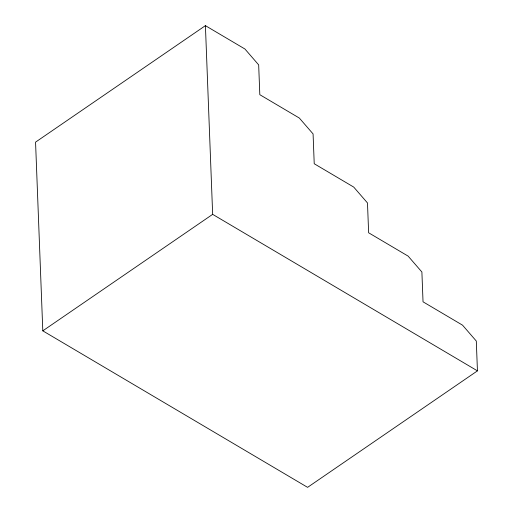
<?xml version="1.0" encoding="UTF-8"?>
<svg xmlns="http://www.w3.org/2000/svg" width="513" height="513" viewBox="0 0 513 513"><rect width="100%" height="100%" fill="white"/><g stroke="black" fill="none" stroke-linecap="round" stroke-linejoin="round"><path stroke-width="0.77" d="M205.412 25.65L35.557 142.139L42.803 330.84L307.588 487.35L477.443 370.861L476.301 341.049L462.54 325.165L423.039 301.817L421.891 272.005L408.136 256.128L368.629 232.774L367.488 202.962L353.726 187.085L314.225 163.737L313.077 133.919L299.323 118.041L259.815 94.693L258.674 64.882L244.913 48.998L205.412 25.65L212.658 214.351L477.443 370.861M42.803 330.84L212.658 214.351"/></g></svg>
